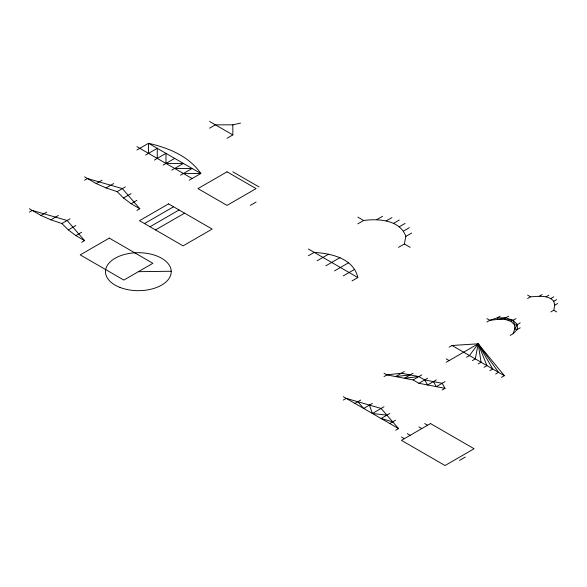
<?xml version="1.0" encoding="UTF-8"?>
<svg xmlns="http://www.w3.org/2000/svg" width="587" height="587" viewBox="0 0 587 587"><rect width="100%" height="100%" fill="white"/><g stroke="black" fill="none" stroke-linecap="round" stroke-linejoin="round"><path stroke-width="0.88" d="M449.121 347.159L452.034 345.479L478.192 343.806L475.287 358.906L472.381 360.587M550.87 311.917L553.776 310.237L554.744 305.203L553.776 301.285C548.155 294.593 538.213 296.486 530.516 296.809L527.61 298.49M398.529 247.347L404.348 243.987L405.859 236.4C400.063 219.876 378.395 218.445 363.647 220.492L357.835 223.852M510.169 335.412L513.075 333.732L514.689 329.065L517.33 324.567L520.243 322.887M508.613 316.173L505.708 317.853L504.996 319.379L497.901 319.379L489.822 320.304L486.917 321.984M501.452 377.368L504.358 375.695L478.192 343.806L469.475 355.553L466.562 357.234M513.075 333.732L517.33 329.476L520.243 327.803M29.35 212.105L32.256 210.425L67.138 220.492L84.579 240.633L81.674 242.314M84.579 180.216L87.492 178.536L122.375 188.603L139.816 208.745L136.91 210.425M136.91 150.008L148.533 143.294C168.344 147.807 188.963 156.135 200.857 173.503L189.234 180.216M29.35 208.745L40.98 215.458L46.791 212.105M84.579 176.856L96.209 183.57L102.021 180.216M145.627 155.041L157.257 148.328L157.257 158.395M40.98 215.458L50.864 219.824L58.421 215.458M96.209 183.57L106.093 187.935L113.651 183.57M154.352 160.075L165.974 153.361L165.974 163.428L183.415 163.428L171.793 170.142M209.581 128.186L215.392 124.833L232.834 124.833L240.523 123.145M50.864 219.824L61.906 223.515L70.044 218.819M106.093 187.935L117.143 191.626L125.28 186.93M163.069 165.108L174.699 158.395M61.906 223.515L68.305 229.891L75.862 225.525M117.143 191.626L123.534 198.002L131.092 193.644M227.022 138.253L232.834 134.9L232.834 124.833M68.305 229.891L75.862 235.6L81.674 232.239M123.534 198.002L131.092 203.711L136.91 200.35M180.51 175.183L192.14 168.469L174.699 168.469M144.483 223.566L173.554 206.785M150.001 226.751L179.072 209.97M155.518 229.935L184.582 213.154M250.275 205.391L256.093 202.031M308.417 255.741L314.228 252.381C331.134 253.496 353.535 258.236 357.835 277.556L352.024 280.916M376.788 219.619L382.607 216.265M317.134 260.775L328.529 254.193M386.114 220.947L391.925 217.594M393.481 223.412L399.292 220.052M325.858 265.808L340.042 257.62M399.292 226.765L405.111 223.412M334.583 270.842L348.766 262.653M403.555 231.021L409.366 227.661M405.859 236.4L411.67 233.046M343.3 275.875L354.695 269.301M343.292 400.048L346.205 398.368L381.088 408.442L398.529 428.576L395.623 430.256M384.001 376.575L386.906 374.895L401.442 373.222L418.883 376.575L424.694 379.936L442.136 383.289L445.041 388.323L442.136 390.003M500.102 316.173L497.196 317.853L489.822 320.304L486.917 318.631M404.348 371.542L395.623 376.575L410.159 374.895M539.24 296.252L542.146 294.571M354.922 403.401L360.734 400.048M413.065 373.222L404.348 378.255L418.883 376.575M546.02 296.809L548.926 295.136M505.708 317.853L497.901 319.379L497.196 317.853L505.708 317.853L513.075 320.304L514.689 324.971L514.689 329.065L517.33 329.476L517.33 324.567L513.075 320.304L504.996 319.379L511.138 321.427L515.98 318.631M550.87 298.49L553.776 296.809M372.363 403.401L363.647 408.442L357.828 401.728M384.001 373.222L386.906 374.895L413.065 379.936L421.789 374.895M446.215 362.267L478.192 343.806L498.539 372.334L495.633 374.014M553.776 301.285L556.681 299.605M413.065 379.936L418.883 383.289L427.6 378.255M554.744 305.203L557.65 303.523M369.458 405.081L372.363 413.475L383.993 406.762M436.324 379.936L427.6 384.969L424.694 379.936M389.805 413.475L381.088 418.509L392.71 421.862M445.041 381.609L436.324 386.65L433.419 381.609M478.192 363.94L481.098 362.267L478.192 343.806L492.728 368.981L489.822 370.654M484.011 367.301L486.917 365.62L478.192 343.806M389.805 423.543L395.623 420.189M459.474 460.428L465.286 457.075M517.33 324.567L514.689 324.971L511.138 321.427M138.363 271.686L171.243 271.245M183.415 173.503L200.857 173.503L148.533 143.294L148.533 153.361M372.363 413.475L386.899 415.156M418.883 383.289L445.041 388.323M527.61 295.136L530.516 296.809M553.776 310.237L556.681 311.917M209.581 121.472L232.834 134.9M357.835 217.139L363.647 220.492M404.348 243.987L410.159 247.347M232.834 171.822L258.999 186.93M136.91 146.647L192.14 178.536M308.417 249.027L357.835 277.556M452.034 345.479L504.358 375.695M446.215 358.906L449.121 360.587M131.092 203.711L139.816 208.745M424.694 423.572L427.6 425.245M418.883 426.925L421.789 428.605M75.862 235.6L84.579 240.633M343.292 396.687L398.529 428.576M407.253 433.639L410.159 435.319M401.442 436.992L404.348 438.672M109.292 238.117L80.221 254.897L123.828 280.072L152.891 263.292L109.292 238.117M168.557 203.894L139.486 220.683L183.093 245.858L212.164 229.069L168.557 203.894M227.022 171.822L197.951 188.603L227.022 205.391L256.093 188.603L227.022 171.822M430.506 423.572L401.442 440.353L445.041 465.528L474.113 448.747L430.506 423.572M119.924 287.41A32.887 18.989 0 0 0 171.162 273.036A32.887 18.989 0 0 0 123.989 254.604A32.887 18.989 0 0 0 119.924 287.41"/></g></svg>
